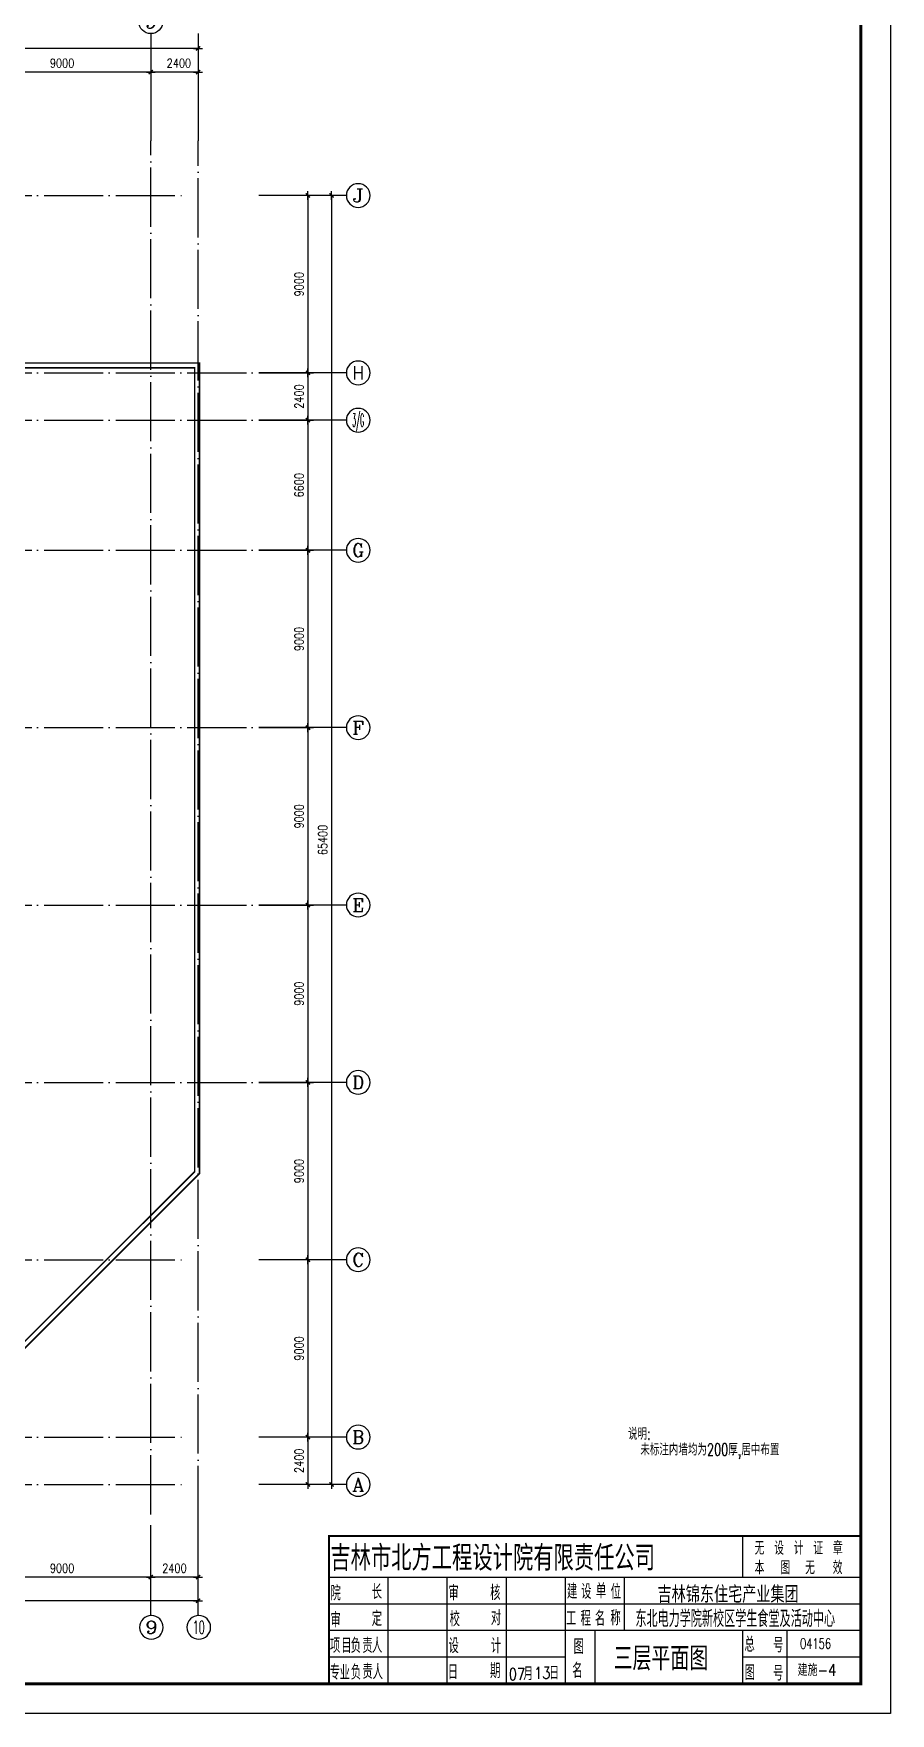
# Model space of a CAD drawing. Extents: x -55219 to 470149, y 494712 to 780039.
# Drawn here: x 292361 to 335829, y 593781 to 679016 of the extents above; entities that cross this region are included whole.
import ezdxf
from ezdxf.enums import TextEntityAlignment as Align

# ---------------------------------------------------------------- set-up
doc = ezdxf.new("R2010")
doc.units = 0
doc.header["$LTSCALE"] = 1500
doc.header["$MEASUREMENT"] = 0
doc.linetypes.add('DOTE', pattern=[2.42, 2, -0.2, 0.02, -0.2])
doc.layers.get('0').update_dxf_attribs({"linetype": 'CONTINUOUS'})
doc.layers.get('DEFPOINTS').update_dxf_attribs({"linetype": 'CONTINUOUS'})
for name, color, linetype in [('AXIS', 3, 'CONTINUOUS'), ('AXIS_TEXT', 7, 'CONTINUOUS'), ('B1', 3, 'CONTINUOUS'), ('DOTE', 1, 'DOTE'), ('GPSCOMMON', 7, 'CONTINUOUS'), ('LVTRY', 6, 'CONTINUOUS'), ('PUB_DIM', 3, 'CONTINUOUS'), ('PUB_TEXT', 7, 'CONTINUOUS'), ('PUB_TITLE', 4, 'CONTINUOUS'), ('PUB_WALL', 255, 'CONTINUOUS'), ('WALL', 255, 'CONTINUOUS'), ('文字和字符', 3, 'CONTINUOUS')]:
    doc.layers.add(name, color=color, linetype=linetype)
doc.styles.add('_HZTXT', font='txt.shx', dxfattribs={"width": 0.8, "bigfont": 'hztxt.shx'})
doc.styles.add('COMPLEX', font='COMPLEX')
doc.styles.add('DIM_FONT', font='SIMPLEX.shx', dxfattribs={"width": 0.8})
doc.styles.add('GPSXW', font='txt.shx', dxfattribs={"width": 0.8, "bigfont": 'hztxt.shx'})
doc.styles.add('H1', font='')
doc.styles.add('STY10', font='TXT', dxfattribs={"width": 0.7, "bigfont": 'HZTXT'})
doc.styles.add('STY13', font='TXT.shx', dxfattribs={"width": 0.7, "bigfont": 'STK.shx'})
doc.styles.add('STY3', font='TXT', dxfattribs={"width": 0.85, "bigfont": 'STK'})
doc.styles.add('STY7', font='TXT', dxfattribs={"width": 0.7, "bigfont": 'HZTXT'})
doc.styles.add('STY8', font='TXT', dxfattribs={"width": 0.7, "bigfont": 'HZTXT'})
doc.styles.add('STY9', font='TXT', dxfattribs={"width": 0.7, "bigfont": 'HZTXT'})
doc.styles.get('H1').set_extended_font_data('SimSun')
doc.dimstyles.new('AXIS150', dxfattribs={"dimscale": 1.5, "dimtxt": 300, "dimasz": 1, "dimexe": 250, "dimexo": 300, "dimgap": 150, "dimtad": 1, "dimdec": 0, "dimzin": 0, "dimdsep": 46, "dimtxsty": 'DIM_FONT', "dimblk": '_DIMX', "dimcen": 0.09, "dimse1": 1, "dimse2": 1, "dimclrt": 7, "dimadec": 0, "dimazin": 0, "dimtfac": 1, "dimtdec": 0, "dimtix": 1, "dimtmove": 2, "dimatfit": 3, "dimldrblk": '_DIMX', "dimfxl": 1, "dimtolj": 1, "dimtzin": 0, "dimarcsym": 0})
doc.dimstyles.new('DIMN150', dxfattribs={"dimscale": 1.5, "dimtxt": 300, "dimasz": 1, "dimexe": 250, "dimexo": 300, "dimgap": 150, "dimtad": 1, "dimdec": 0, "dimzin": 0, "dimdsep": 46, "dimtxsty": 'DIM_FONT', "dimblk": '_DIMX', "dimcen": 0.09, "dimclrt": 7, "dimadec": 0, "dimazin": 0, "dimtfac": 1, "dimtdec": 0, "dimtix": 1, "dimtmove": 2, "dimatfit": 3, "dimldrblk": '_DIMX', "dimfxl": 1, "dimtolj": 1, "dimtzin": 0, "dimarcsym": 0})

# ---------------------------------------------------------------- blocks, each defined once
blk = doc.blocks.new('_AXISO')
blk.add_circle((0, 0), 0.5)
at = {"layer": 'AXIS_TEXT', "style": 'COMPLEX', "width": 1.041667}
blk.add_attdef('A', text='', height=0.56, dxfattribs=at).set_placement((-0.25, -0.28), (0.25, -0.28), align=Align.FIT)
blk = doc.blocks.new('_DIMX')
blk.add_line((-150, 0), (150, 0))
at = {"const_width": 50}
blk.add_lwpolyline([(-70, -70), (70, 70)], dxfattribs=at)
blk = doc.blocks.new('*D117')
at = {"color": 0, "linetype": 'ByBlock'}
blk.add_line((298305, 677066), (289308, 677066), dxfattribs=at)
at = {"layer": 'DEFPOINTS', "color": 0, "linetype": 'ByBlock'}
for p in [(289306, 677066), (289306, 673575), (298306, 673575)]:
    blk.add_point(p, dxfattribs=at)
at = {"color": 0, "linetype": 'ByBlock', "xscale": 1.5, "yscale": 1.5, "zscale": 1.5}
for p, rotation in [((289306, 677066), 179.9999999999993), ((298306, 677066), 359.9999999999993)]:
    blk.add_blockref('_DIMX', p, dxfattribs=dict(at, rotation=rotation))
at = {"color": 7, "linetype": 'ByBlock', "insert": (293806, 677516), "char_height": 450, "attachment_point": 5, "style": 'DIM_FONT'}
blk.add_mtext('\\A1;9000', dxfattribs=at)
blk = doc.blocks.new('*D119')
at = {"color": 0, "linetype": 'ByBlock'}
blk.add_line((300705, 677066), (298308, 677066), dxfattribs=at)
at = {"layer": 'DEFPOINTS', "color": 0, "linetype": 'ByBlock'}
for p in [(298306, 677066), (298306, 673575), (300706, 673575)]:
    blk.add_point(p, dxfattribs=at)
at = {"color": 0, "linetype": 'ByBlock', "xscale": 1.5, "yscale": 1.5, "zscale": 1.5}
for p, rotation in [((298306, 677066), 180.0000000000028), ((300706, 677066), 2.717825964282384e-12)]:
    blk.add_blockref('_DIMX', p, dxfattribs=dict(at, rotation=rotation))
at = {"color": 7, "linetype": 'ByBlock', "insert": (299731, 677516), "char_height": 450, "attachment_point": 5, "style": 'DIM_FONT'}
blk.add_mtext('\\A1;2400', dxfattribs=at)
blk = doc.blocks.new('*D120')
at = {"color": 0, "linetype": 'ByBlock'}
for p, q in [((228205, 678386), (228205, 677891)), ((300703, 678266), (228206, 678266)), ((300705, 678386), (300705, 677891))]:
    blk.add_line(p, q, dxfattribs=at)
at = {"layer": 'DEFPOINTS', "color": 0, "linetype": 'ByBlock'}
for p in [(228205, 678836), (300705, 678836), (228205, 678266)]:
    blk.add_point(p, dxfattribs=at)
at = {"color": 0, "linetype": 'ByBlock', "xscale": 1.5, "yscale": 1.5, "zscale": 1.5, "rotation": 180}
blk.add_blockref('_DIMX', (228205, 678266), dxfattribs=at)
at = {"color": 0, "linetype": 'ByBlock', "xscale": 1.5, "yscale": 1.5, "zscale": 1.5}
blk.add_blockref('_DIMX', (300705, 678266), dxfattribs=at)
at = {"color": 7, "linetype": 'ByBlock', "insert": (264455, 678716), "char_height": 450, "attachment_point": 5, "style": 'DIM_FONT'}
blk.add_mtext('\\A1;72500', dxfattribs=at)
blk = doc.blocks.new('*D121')
at = {"color": 0, "linetype": 'ByBlock'}
blk.add_line((306279, 659399), (306279, 652802), dxfattribs=at)
at = {"layer": 'DEFPOINTS', "color": 0, "linetype": 'ByBlock'}
for p in [(303791, 659400), (303791, 652800), (306279, 652800)]:
    blk.add_point(p, dxfattribs=at)
at = {"color": 0, "linetype": 'ByBlock', "xscale": 1.5, "yscale": 1.5, "zscale": 1.5}
for p, rotation in [((306279, 659400), 90), ((306279, 652800), 270)]:
    blk.add_blockref('_DIMX', p, dxfattribs=dict(at, rotation=rotation))
at = {"color": 7, "linetype": 'ByBlock', "insert": (305829, 656100), "char_height": 450, "attachment_point": 5, "rotation": 90, "style": 'DIM_FONT'}
blk.add_mtext('\\A1;6600', dxfattribs=at)
blk = doc.blocks.new('*D122')
at = {"color": 0, "linetype": 'ByBlock'}
blk.add_line((306279, 661799), (306279, 659402), dxfattribs=at)
at = {"layer": 'DEFPOINTS', "color": 0, "linetype": 'ByBlock'}
for p in [(303791, 661800), (303791, 659400), (306279, 659400)]:
    blk.add_point(p, dxfattribs=at)
at = {"color": 0, "linetype": 'ByBlock', "xscale": 1.5, "yscale": 1.5, "zscale": 1.5}
for p, rotation in [((306279, 661800), 90), ((306279, 659400), 270)]:
    blk.add_blockref('_DIMX', p, dxfattribs=dict(at, rotation=rotation))
at = {"color": 7, "linetype": 'ByBlock', "insert": (305829, 660600), "char_height": 450, "attachment_point": 5, "rotation": 90, "style": 'DIM_FONT'}
blk.add_mtext('\\A1;2400', dxfattribs=at)
blk = doc.blocks.new('*D123')
at = {"color": 0, "linetype": 'ByBlock'}
blk.add_line((306279, 652799), (306279, 643802), dxfattribs=at)
at = {"layer": 'DEFPOINTS', "color": 0, "linetype": 'ByBlock'}
for p in [(303791, 652800), (303791, 643800), (306279, 643800)]:
    blk.add_point(p, dxfattribs=at)
at = {"color": 0, "linetype": 'ByBlock', "xscale": 1.5, "yscale": 1.5, "zscale": 1.5}
for p, rotation in [((306279, 652800), 90), ((306279, 643800), 270)]:
    blk.add_blockref('_DIMX', p, dxfattribs=dict(at, rotation=rotation))
at = {"color": 7, "linetype": 'ByBlock', "insert": (305829, 648300), "char_height": 450, "attachment_point": 5, "rotation": 90, "style": 'DIM_FONT'}
blk.add_mtext('\\A1;9000', dxfattribs=at)
blk = doc.blocks.new('*D124')
at = {"color": 0, "linetype": 'ByBlock'}
blk.add_line((306279, 643799), (306279, 634802), dxfattribs=at)
at = {"layer": 'DEFPOINTS', "color": 0, "linetype": 'ByBlock'}
for p in [(303791, 643800), (303791, 634800), (306279, 634800)]:
    blk.add_point(p, dxfattribs=at)
at = {"color": 0, "linetype": 'ByBlock', "xscale": 1.5, "yscale": 1.5, "zscale": 1.5}
for p, rotation in [((306279, 643800), 90), ((306279, 634800), 270)]:
    blk.add_blockref('_DIMX', p, dxfattribs=dict(at, rotation=rotation))
at = {"color": 7, "linetype": 'ByBlock', "insert": (305829, 639300), "char_height": 450, "attachment_point": 5, "rotation": 90, "style": 'DIM_FONT'}
blk.add_mtext('\\A1;9000', dxfattribs=at)
blk = doc.blocks.new('*D125')
at = {"color": 0, "linetype": 'ByBlock'}
blk.add_line((306279, 670799), (306279, 661802), dxfattribs=at)
at = {"layer": 'DEFPOINTS', "color": 0, "linetype": 'ByBlock'}
for p in [(303791, 670800), (303791, 661800), (306279, 661800)]:
    blk.add_point(p, dxfattribs=at)
at = {"color": 0, "linetype": 'ByBlock', "xscale": 1.5, "yscale": 1.5, "zscale": 1.5}
for p, rotation in [((306279, 670800), 90), ((306279, 661800), 270)]:
    blk.add_blockref('_DIMX', p, dxfattribs=dict(at, rotation=rotation))
at = {"color": 7, "linetype": 'ByBlock', "insert": (305829, 666300), "char_height": 450, "attachment_point": 5, "rotation": 90, "style": 'DIM_FONT'}
blk.add_mtext('\\A1;9000', dxfattribs=at)
blk = doc.blocks.new('*D126')
at = {"color": 0, "linetype": 'ByBlock'}
blk.add_line((306279, 634799), (306279, 625802), dxfattribs=at)
at = {"layer": 'DEFPOINTS', "color": 0, "linetype": 'ByBlock'}
for p in [(303791, 634800), (303791, 625800), (306279, 625800)]:
    blk.add_point(p, dxfattribs=at)
at = {"color": 0, "linetype": 'ByBlock', "xscale": 1.5, "yscale": 1.5, "zscale": 1.5}
for p, rotation in [((306279, 634800), 90), ((306279, 625800), 270)]:
    blk.add_blockref('_DIMX', p, dxfattribs=dict(at, rotation=rotation))
at = {"color": 7, "linetype": 'ByBlock', "insert": (305829, 630300), "char_height": 450, "attachment_point": 5, "rotation": 90, "style": 'DIM_FONT'}
blk.add_mtext('\\A1;9000', dxfattribs=at)
blk = doc.blocks.new('*D127')
at = {"color": 0, "linetype": 'ByBlock'}
blk.add_line((307479, 670799), (307479, 605402), dxfattribs=at)
at = {"layer": 'DEFPOINTS', "color": 0, "linetype": 'ByBlock'}
for p in [(303791, 670800), (303791, 605400), (307479, 605400)]:
    blk.add_point(p, dxfattribs=at)
at = {"color": 0, "linetype": 'ByBlock', "xscale": 1.5, "yscale": 1.5, "zscale": 1.5}
for p, rotation in [((307479, 670800), 90), ((307479, 605400), 270)]:
    blk.add_blockref('_DIMX', p, dxfattribs=dict(at, rotation=rotation))
at = {"color": 7, "linetype": 'ByBlock', "insert": (307029, 638100), "char_height": 450, "attachment_point": 5, "rotation": 90, "style": 'DIM_FONT'}
blk.add_mtext('\\A1;65400', dxfattribs=at)
blk = doc.blocks.new('*D128')
at = {"color": 0, "linetype": 'ByBlock'}
blk.add_line((306279, 607799), (306279, 605402), dxfattribs=at)
at = {"layer": 'DEFPOINTS', "color": 0, "linetype": 'ByBlock'}
for p in [(303791, 607800), (303791, 605400), (306279, 605400)]:
    blk.add_point(p, dxfattribs=at)
at = {"color": 0, "linetype": 'ByBlock', "xscale": 1.5, "yscale": 1.5, "zscale": 1.5}
for p, rotation in [((306279, 607800), 90), ((306279, 605400), 270)]:
    blk.add_blockref('_DIMX', p, dxfattribs=dict(at, rotation=rotation))
at = {"color": 7, "linetype": 'ByBlock', "insert": (305829, 606600), "char_height": 450, "attachment_point": 5, "rotation": 90, "style": 'DIM_FONT'}
blk.add_mtext('\\A1;2400', dxfattribs=at)
blk = doc.blocks.new('*D129')
at = {"color": 0, "linetype": 'ByBlock'}
blk.add_line((306279, 616799), (306279, 607802), dxfattribs=at)
at = {"layer": 'DEFPOINTS', "color": 0, "linetype": 'ByBlock'}
for p in [(303791, 616800), (303791, 607800), (306279, 607800)]:
    blk.add_point(p, dxfattribs=at)
at = {"color": 0, "linetype": 'ByBlock', "xscale": 1.5, "yscale": 1.5, "zscale": 1.5}
for p, rotation in [((306279, 616800), 90), ((306279, 607800), 270)]:
    blk.add_blockref('_DIMX', p, dxfattribs=dict(at, rotation=rotation))
at = {"color": 7, "linetype": 'ByBlock', "insert": (305829, 612300), "char_height": 450, "attachment_point": 5, "rotation": 90, "style": 'DIM_FONT'}
blk.add_mtext('\\A1;9000', dxfattribs=at)
blk = doc.blocks.new('*D135')
at = {"color": 0, "linetype": 'ByBlock'}
blk.add_line((298305, 600697), (289308, 600697), dxfattribs=at)
at = {"layer": 'DEFPOINTS', "color": 0, "linetype": 'ByBlock'}
for p in [(289306, 603338), (298306, 603338), (289306, 600697)]:
    blk.add_point(p, dxfattribs=at)
at = {"color": 0, "linetype": 'ByBlock', "xscale": 1.5, "yscale": 1.5, "zscale": 1.5, "rotation": 180.0000000000007}
blk.add_blockref('_DIMX', (289306, 600697), dxfattribs=at)
at = {"color": 0, "linetype": 'ByBlock', "xscale": 1.5, "yscale": 1.5, "zscale": 1.5}
blk.add_blockref('_DIMX', (298306, 600697), dxfattribs=at)
at = {"color": 7, "linetype": 'ByBlock', "insert": (293806, 601147), "char_height": 450, "attachment_point": 5, "style": 'DIM_FONT'}
blk.add_mtext('\\A1;9000', dxfattribs=at)
blk = doc.blocks.new('*D138')
at = {"color": 0, "linetype": 'ByBlock'}
blk.add_line((300705, 600697), (298308, 600697), dxfattribs=at)
at = {"layer": 'DEFPOINTS', "color": 0, "linetype": 'ByBlock'}
for p in [(298306, 603338), (300706, 603338), (298306, 600697)]:
    blk.add_point(p, dxfattribs=at)
at = {"color": 0, "linetype": 'ByBlock', "xscale": 1.5, "yscale": 1.5, "zscale": 1.5, "rotation": 180}
blk.add_blockref('_DIMX', (298306, 600697), dxfattribs=at)
at = {"color": 0, "linetype": 'ByBlock', "xscale": 1.5, "yscale": 1.5, "zscale": 1.5}
blk.add_blockref('_DIMX', (300706, 600697), dxfattribs=at)
at = {"color": 7, "linetype": 'ByBlock', "insert": (299506, 601147), "char_height": 450, "attachment_point": 5, "style": 'DIM_FONT'}
blk.add_mtext('\\A1;2400', dxfattribs=at)
blk = doc.blocks.new('*D139')
at = {"color": 0, "linetype": 'ByBlock'}
blk.add_line((300705, 599497), (228558, 599497), dxfattribs=at)
at = {"layer": 'DEFPOINTS', "color": 0, "linetype": 'ByBlock'}
for p in [(228556, 603338), (300706, 603338), (228556, 599497)]:
    blk.add_point(p, dxfattribs=at)
at = {"color": 0, "linetype": 'ByBlock', "xscale": 1.5, "yscale": 1.5, "zscale": 1.5}
for p, rotation in [((228556, 599497), 179.9999999999999), ((300706, 599497), 359.9999999999999)]:
    blk.add_blockref('_DIMX', p, dxfattribs=dict(at, rotation=rotation))
at = {"color": 7, "linetype": 'ByBlock', "insert": (264631, 599947), "char_height": 450, "attachment_point": 5, "style": 'DIM_FONT'}
blk.add_mtext('\\A1;72150', dxfattribs=at)
blk = doc.blocks.new('*D194')
at = {"color": 0, "linetype": 'ByBlock'}
blk.add_line((306279, 625799), (306279, 616802), dxfattribs=at)
at = {"layer": 'DEFPOINTS', "color": 0, "linetype": 'ByBlock'}
for p in [(303791, 625800), (303791, 616800), (306279, 616800)]:
    blk.add_point(p, dxfattribs=at)
at = {"color": 0, "linetype": 'ByBlock', "xscale": 1.5, "yscale": 1.5, "zscale": 1.5}
for p, rotation in [((306279, 625800), 90), ((306279, 616800), 270)]:
    blk.add_blockref('_DIMX', p, dxfattribs=dict(at, rotation=rotation))
at = {"color": 7, "linetype": 'ByBlock', "insert": (305829, 621300), "char_height": 450, "attachment_point": 5, "rotation": 90, "style": 'DIM_FONT'}
blk.add_mtext('\\A1;9000', dxfattribs=at)
blk = doc.blocks.new('A$C059162B0')
at = {"layer": 'PUB_TEXT', "style": '_HZTXT', "width": 0.7}
for s, p in [('说明:', (-26, 898)), ('未标注内墙均为200厚,居中布置', (595, 100))]:
    blk.add_text(s, height=600, dxfattribs=at).set_placement(p)

msp = doc.modelspace()

# ---------------------------------------------------------------- linework, layer by layer
at = {"color": 3, "linetype": 'Continuous'}
for p, q in [((328329, 602781.4), (328329, 600681.4)), ((334329, 595281.4), (334329, 602781.4)), ((334329, 600681.4), (307329, 600681.4)), ((310329, 600681.4), (310329, 595281.4)), ((313329, 600681.4), (313329, 595281.4)), ((316329, 600681.4), (316329, 595281.4)), ((319329, 600681.4), (319329, 595281.4)), ((322329, 600681.4), (322329, 597981.4)), ((334329, 599331.4), (307329, 599331.4)), ((334329, 597981.4), (307329, 597981.4)), ((320829, 597981.4), (320829, 595281.4)), ((328329, 597981.4), (328329, 595281.4)), ((330579, 597981.4), (330579, 595281.4)), ((319329, 596631.4), (307329, 596631.4)), ((334367.1, 596631.4), (328329, 596631.4))]:
    msp.add_line(p, q, dxfattribs=at)
at = {"color": 3}
msp.add_line((307329, 595281.4), (334329, 595281.4), dxfattribs=at)
at = {"layer": 'AXIS'}
for p, q in [((298306.3, 679016.2), (298306.3, 673575.1)), ((300706, 679016.2), (300706, 673575.1)), ((308228.9, 670800.4), (303791.5, 670800.4)), ((308228.9, 661800.4), (303791.5, 661800.4)), ((308228.9, 659400.4), (303791.5, 659400.4)), ((308228.9, 652800.4), (303791.5, 652800.4)), ((308228.9, 643800.4), (303791.5, 643800.4)), ((308228.9, 634800.4), (303791.5, 634800.4)), ((308228.9, 625800.4), (303791.5, 625800.4)), ((308228.9, 616800.4), (303791.5, 616800.4)), ((308228.9, 607800.4), (303791.5, 607800.4)), ((308228.9, 605400.4), (303791.5, 605400.4)), ((298306.3, 598747.4), (298306.3, 603338.4)), ((300706, 598747.4), (300706, 603338.4))]:
    msp.add_line(p, q, dxfattribs=at)
at = {"layer": 'DOTE'}
for p, q in [((298306.3, 603877.8), (298306.3, 673575.1)), ((300706, 603338.4), (300706, 673575.1)), ((227556.3, 670800.4), (299906.3, 670800.4)), ((227556.3, 661800.4), (306558.6, 661800.4)), ((227556.3, 659400.4), (306558.6, 659400.4)), ((227556.3, 652800.4), (306558.6, 652800.4)), ((227556.3, 643800.4), (306558.6, 643800.4)), ((227556.3, 634800.4), (306558.6, 634800.4)), ((227556.3, 625800.4), (306558.6, 625800.4)), ((227556.3, 616800.4), (299906.3, 616800.4)), ((227556.3, 607800.4), (299906.3, 607800.4)), ((227556.3, 605400.4), (299906.3, 605400.4))]:
    msp.add_line(p, q, dxfattribs=at)
at = {"layer": 'GPSCOMMON', "color": 1, "const_width": 105}
msp.add_lwpolyline([(307353.1, 595281.4), (307353.1, 602781.4), (334353.1, 602781.4)], dxfattribs=at)
at = {"layer": 'PUB_TITLE'}
msp.add_lwpolyline([(209679, 593781.4), (209679, 682881.4), (335829, 682881.4), (335829, 593781.4)], close=True, dxfattribs=at)
at = {"layer": 'PUB_TITLE', "const_width": 150}
msp.add_lwpolyline([(213429, 595281.4), (334329, 595281.4), (334329, 681381.4), (213429, 681381.4)], close=True, dxfattribs=at)
at = {"layer": 'PUB_WALL', "const_width": 75}
msp.add_lwpolyline([(246666.3, 616450.4), (246666.3, 605333.1), (246666.8, 605332.6), (284932.6, 605332.6), (300774, 621174), (300774, 662300.4), (289656.3, 662300.4)], dxfattribs=at)
at = {"layer": 'PUB_WALL'}
msp.add_lwpolyline([(246906.3, 616450.4, 75, 75, 0), (246906.3, 605572.6, 75, 75, 0), (284833.2, 605572.6, 75, 75, 0), (300534, 621273.4, 75, 75, 0), (300534, 662060.4, 75, 75, 0), (289656.3, 662060.4, 75, 75, 0)], format="xyseb", dxfattribs=at)
at = {"layer": 'WALL'}
for p, q in [((300774, 662300.4), (289656.3, 662300.4)), ((300774, 621174), (300774, 662300.4)), ((284932.6, 605332.6), (300774, 621174))]:
    msp.add_line(p, q, dxfattribs=at)

# ---------------------------------------------------------------- block references
at = {"layer": 'AXIS'}
ref = msp.add_blockref('_AXISO', (298306.3, 679616.2), dxfattribs=dict(at, xscale=1200, yscale=1200, zscale=1200))
ref.add_attrib('A', '9', dxfattribs={"layer": 'AXIS_TEXT', "height": 672, "style": 'COMPLEX', "width": 1.339286}).set_placement((298006.3, 679280.2), (298606.3, 679280.2), align=Align.FIT)
ref = msp.add_blockref('_AXISO', (308828.9, 670800.4), dxfattribs=dict(at, xscale=-1200, yscale=1200, zscale=1200))
ref.add_attrib('A', 'J', dxfattribs={"layer": 'AXIS_TEXT', "height": 672, "style": 'COMPLEX', "width": 1.704545}).set_placement((308528.9, 670464.4), (309128.9, 670464.4), align=Align.FIT)
ref = msp.add_blockref('_AXISO', (308828.9, 661800.4), dxfattribs=dict(at, xscale=-1200, yscale=1200, zscale=1200))
ref.add_attrib('A', 'H', dxfattribs={"layer": 'AXIS_TEXT', "height": 672, "rotation": 360, "style": 'COMPLEX', "width": 0.9375}).set_placement((308528.9, 661464.4), (309128.9, 661464.4), align=Align.FIT)
ref = msp.add_blockref('_AXISO', (308828.9, 659400.4), dxfattribs=dict(at, xscale=-1200, yscale=1200, zscale=1200))
ref.add_attrib('A', '3/G', dxfattribs={"layer": 'AXIS_TEXT', "height": 672, "style": 'COMPLEX', "width": 0.317797}).set_placement((308528.9, 659064.4), (309128.9, 659064.4), align=Align.FIT)
ref = msp.add_blockref('_AXISO', (308828.9, 652800.4), dxfattribs=dict(at, xscale=-1200, yscale=1200, zscale=1200))
ref.add_attrib('A', 'G', dxfattribs={"layer": 'AXIS_TEXT', "height": 672, "rotation": 360, "style": 'COMPLEX', "width": 1.041667}).set_placement((308528.9, 652464.4), (309128.9, 652464.4), align=Align.FIT)
ref = msp.add_blockref('_AXISO', (308828.9, 643800.4), dxfattribs=dict(at, xscale=-1200, yscale=1200, zscale=1200))
ref.add_attrib('A', 'F', dxfattribs={"layer": 'AXIS_TEXT', "height": 672, "style": 'COMPLEX', "width": 1.171875}).set_placement((308528.9, 643464.4), (309128.9, 643464.4), align=Align.FIT)
ref = msp.add_blockref('_AXISO', (308828.9, 634800.4), dxfattribs=dict(at, xscale=-1200, yscale=1200, zscale=1200))
ref.add_attrib('A', 'E', dxfattribs={"layer": 'AXIS_TEXT', "height": 672, "style": 'COMPLEX', "width": 1.171875}).set_placement((308528.9, 634464.4), (309128.9, 634464.4), align=Align.FIT)
ref = msp.add_blockref('_AXISO', (308828.9, 625800.4), dxfattribs=dict(at, xscale=-1200, yscale=1200, zscale=1200))
ref.add_attrib('A', 'D', dxfattribs={"layer": 'AXIS_TEXT', "height": 672, "rotation": 360, "style": 'COMPLEX', "width": 1.102941}).set_placement((308528.9, 625464.4), (309128.9, 625464.4), align=Align.FIT)
ref = msp.add_blockref('_AXISO', (308828.9, 616800.4), dxfattribs=dict(at, xscale=-1200, yscale=1200, zscale=1200))
ref.add_attrib('A', 'C', dxfattribs={"layer": 'AXIS_TEXT', "height": 672, "style": 'COMPLEX', "width": 1.25}).set_placement((308528.9, 616464.4), (309128.9, 616464.4), align=Align.FIT)
ref = msp.add_blockref('_AXISO', (308828.9, 607800.4), dxfattribs=dict(at, xscale=-1200, yscale=1200, zscale=1200))
ref.add_attrib('A', 'B', dxfattribs={"layer": 'AXIS_TEXT', "height": 672, "rotation": 360, "style": 'COMPLEX', "width": 1.102941}).set_placement((308528.9, 607464.4), (309128.9, 607464.4), align=Align.FIT)
ref = msp.add_blockref('_AXISO', (308828.9, 605400.4), dxfattribs=dict(at, xscale=-1200, yscale=1200, zscale=1200))
ref.add_attrib('A', 'A', dxfattribs={"layer": 'AXIS_TEXT', "height": 672, "rotation": 360, "style": 'COMPLEX', "width": 1.041667}).set_placement((308528.9, 605064.4), (309128.9, 605064.4), align=Align.FIT)
ref = msp.add_blockref('_AXISO', (298336, 598148.5), dxfattribs=dict(at, xscale=-1200, yscale=1200, zscale=1200, rotation=180))
ref.add_attrib('A', '9', dxfattribs={"layer": 'AXIS_TEXT', "height": 672, "style": 'COMPLEX', "width": 1.339286}).set_placement((298036, 597812.5), (298636, 597812.5), align=Align.FIT)
ref = msp.add_blockref('_AXISO', (300741.5, 598148.9), dxfattribs=dict(at, xscale=-1200, yscale=1200, zscale=1200, rotation=180))
ref.add_attrib('A', '10', dxfattribs={"layer": 'AXIS_TEXT', "height": 672, "style": 'COMPLEX', "width": 0.646552}).set_placement((300441.5, 597812.9), (301041.5, 597812.9), align=Align.FIT)
at = {"layer": 'LVTRY'}
msp.add_blockref('A$C059162B0', (322545.8, 606771.2), dxfattribs=at)

# ---------------------------------------------------------------- texts
at = {"color": 3, "linetype": 'Continuous'}
for s, height, style, width, p in [('吉林市北方工程设计院有限责任公司', 1275, 'STY3', 0.85, (307413, 601025.6)), ('院', 750, 'STY8', 0.7, (307418.7, 599514)), ('长', 750, 'STY8', 0.7, (309514.8, 599578.5)), ('审', 750, 'STY8', 0.7, (313404.9, 599522.9)), ('核', 750, 'STY8', 0.7, (315523.4, 599529)), ('建', 750, 'STY9', 0.7, (319417.8, 599598.2)), ('设', 750, 'STY9', 0.7, (320137.2, 599591.3)), ('单', 750, 'STY9', 0.7, (320889.7, 599620)), ('位', 750, 'STY9', 0.7, (321636, 599577.6)), ('审', 750, 'STY8', 0.7, (307418.7, 598148.5)), ('定', 750, 'STY8', 0.7, (309514.8, 598213)), ('校', 750, 'STY8', 0.7, (313464.5, 598196.8)), ('对', 750, 'STY8', 0.7, (315559.1, 598255.3)), ('工', 750, 'STY9', 0.7, (319369.2, 598237.8)), ('程', 750, 'STY9', 0.7, (320110.2, 598230.9)), ('名', 750, 'STY9', 0.7, (320833.2, 598224.1)), ('称', 750, 'STY9', 0.7, (321620.5, 598252.7)), ('目', 750, 'STY8', 0.7, (307968.7, 596848.4)), ('负', 750, 'STY8', 0.7, (308447.9, 596848.4)), ('责', 750, 'STY8', 0.7, (309034.2, 596848.4)), ('人', 750, 'STY8', 0.7, (309526.2, 596848.4)), ('设', 750, 'STY8', 0.7, (313412.1, 596839.1)), ('计', 750, 'STY8', 0.7, (315561.2, 596837.4)), ('图', 750, 'STY10', 0.7, (319757.7, 596797.8)), ('总', 750, 'STY7', 0.7, (328424.1, 596906.7)), ('号', 750, 'STY7', 0.7, (329877.5, 596875)), ('04156', 525, 'STY7', 0.7, (331245.8, 597061.8)), ('业', 750, 'STY8', 0.7, (307885.9, 595473)), ('负', 750, 'STY8', 0.7, (308454.2, 595495.2)), ('责', 750, 'STY8', 0.7, (309042.2, 595532.8)), ('人', 750, 'STY8', 0.7, (309560.8, 595507.9)), ('日', 750, 'STY8', 0.7, (313368.3, 595508.1)), ('期', 750, 'STY8', 0.7, (315515.2, 595565.8)), ('月', 675, 'STY8', 0.7, (317210.2, 595466.9)), ('日', 675, 'STY8', 0.7, (318524, 595501.7)), ('名', 750, 'STY10', 0.7, (319684.5, 595584.6)), ('图', 750, 'STY7', 0.7, (328435.2, 595479.1)), ('号', 750, 'STY7', 0.7, (329868.9, 595447.7))]:
    msp.add_text(s, height=height, dxfattribs=dict(at, style=style, width=width)).set_placement(p)
at = {"color": 3}
for s, height, style, width, p in [('无', 675, 'STY13', 0.7, (328940.4, 601830.2)), ('设', 675, 'STY13', 0.7, (329933.2, 601830.2)), ('计', 675, 'STY13', 0.7, (330926, 601830.2)), ('证', 675, 'STY13', 0.7, (331918.8, 601830.2)), ('章', 675, 'STY13', 0.7, (332911.6, 601830.2)), ('本', 675, 'STY13', 0.7, (328940.4, 600842.8)), ('图', 675, 'STY13', 0.7, (330252.1, 600842.8)), ('无', 675, 'STY13', 0.7, (331505.9, 600842.8)), ('效', 675, 'STY13', 0.7, (332904.3, 600842.8)), ('07', 600, 'GPSXW', 0.8, (316468.9, 595475.2)), ('13', 600, 'GPSXW', 0.8, (317757.8, 595536.4))]:
    msp.add_text(s, height=height, dxfattribs=dict(at, style=style, width=width)).set_placement(p)
at = {"linetype": 'Continuous', "style": 'STY8', "width": 0.7}
for s, p in [('项', (307393.7, 596848.4)), ('专', (307381.3, 595494.4))]:
    msp.add_text(s, height=750, dxfattribs=at).set_placement(p)
at = {"layer": 'B1', "color": 3, "style": '_HZTXT', "width": 0.8}
msp.add_text('建施-4', height=600, dxfattribs=at).set_placement((331124.3, 595685.5))
at = {"layer": 'LVTRY', "style": '_HZTXT', "width": 0.8}
msp.add_text('三层平面图', height=1200, dxfattribs=at).set_placement((321786.6, 595964.6))
at = {"layer": '文字和字符', "color": 2, "style": 'H1'}
for s, width, p in [('吉林锦东住宅产业集团', 0.7, (324013.2, 599474.7)), ('东北电力学院新校区学生食堂及活动中心', 0.55, (322891.9, 598241.6))]:
    msp.add_text(s, height=750, dxfattribs=dict(at, width=width)).set_placement(p)

# ---------------------------------------------------------------- dimensions: what is measured, and where the dimension line sits
at = {"layer": 'AXIS'}
for base, p1, p2, picture, middle in [((289306.3, 677066.2), (298306.3, 673575.1), (289306.3, 673575.1), '*D117', (293806.3, 677516.2)), ((298306.3, 677066.2), (300706, 673575.1), (298306.3, 673575.1), '*D119', (299731.1, 677516.2))]:
    dim = msp.add_linear_dim(base=base, p1=p1, p2=p2, angle=180, dimstyle='AXIS150', dxfattribs=at)
    dim.commit()
    dim.dimension.update_dxf_attribs({"geometry": picture, "text_midpoint": middle, "dimtype": 161})
for base, p1, p2, picture, middle in [((306278.9, 661800.4), (303791.5, 670800.4), (303791.5, 661800.4), '*D125', (305828.9, 666300.4)), ((306278.9, 659400.4), (303791.5, 661800.4), (303791.5, 659400.4), '*D122', (305828.9, 660600.4)), ((306278.9, 652800.4), (303791.5, 659400.4), (303791.5, 652800.4), '*D121', (305828.9, 656100.4)), ((306278.9, 643800.4), (303791.5, 652800.4), (303791.5, 643800.4), '*D123', (305828.9, 648300.4)), ((306278.9, 634800.4), (303791.5, 643800.4), (303791.5, 634800.4), '*D124', (305828.9, 639300.4)), ((306278.9, 625800.4), (303791.5, 634800.4), (303791.5, 625800.4), '*D126', (305828.9, 630300.4)), ((306278.9, 616800.4), (303791.5, 625800.4), (303791.5, 616800.4), '*D194', (305828.9, 621300.4)), ((306278.9, 607800.4), (303791.5, 616800.4), (303791.5, 607800.4), '*D129', (305828.9, 612300.4)), ((306278.9, 605400.4), (303791.5, 607800.4), (303791.5, 605400.4), '*D128', (305828.9, 606600.4))]:
    dim = msp.add_linear_dim(base=base, p1=p1, p2=p2, angle=270, dimstyle='AXIS150', dxfattribs=at)
    dim.commit()
    dim.dimension.update_dxf_attribs({"geometry": picture, "text_midpoint": middle})
for p1, p2, distance, picture, middle in [((303791.5, 670800.4), (303791.5, 605400.4), 3687.5, '*D127', (307028.9, 638100.4)), ((300706, 603338.4), (228556.3, 603338.4), 3841, '*D139', (264631.1, 599947.4)), ((298306.3, 603338.4), (289306.3, 603338.4), 2641, '*D135', (293806.3, 601147.4)), ((300706, 603338.4), (298306.3, 603338.4), 2641, '*D138', (299506.1, 601147.4))]:
    dim = msp.add_aligned_dim(p1=p1, p2=p2, distance=distance, dimstyle='AXIS150', dxfattribs=at)
    dim.commit()
    dim.dimension.update_dxf_attribs({"geometry": picture, "text_midpoint": middle})
at = {"layer": 'PUB_DIM'}
dim = msp.add_aligned_dim(p1=(300704.5, 678835.6), p2=(228204.8, 678835.6), distance=569.4, dimstyle='DIMN150', dxfattribs=at)
dim.commit()
dim.dimension.update_dxf_attribs({"geometry": '*D120', "text_midpoint": (264454.6, 678716.2)})

doc.saveas('drawing.dxf')
